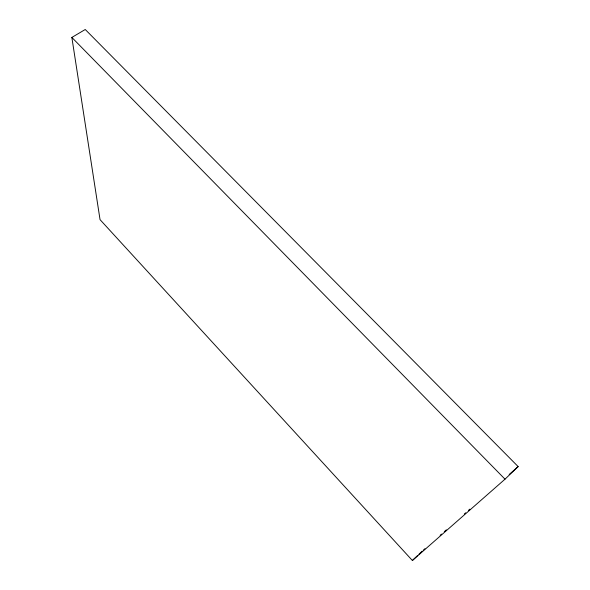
<?xml version="1.0" encoding="UTF-8"?>
<svg xmlns="http://www.w3.org/2000/svg" width="590" height="590" viewBox="0 0 590 590"><rect width="100%" height="100%" fill="white"/><g stroke="black" fill="none" stroke-linecap="round" stroke-linejoin="round"><path stroke-width="0.89" d="M505.011 479.176L518.145 466.587L85.248 29.5L71.855 37.435L100.042 219.642L412.38 560.5L505.011 479.176L71.855 37.435M412.38 560.5L417.617 555.5M418.93 554.253L422.197 551.126M423.583 549.909L424.962 548.693M440.147 535.314L441.526 534.098M444.285 531.664L446.357 529.842M464.308 514.03L465.687 512.813M468.445 510.38L469.824 509.163M509.17 474.493L518.145 466.587"/></g></svg>
